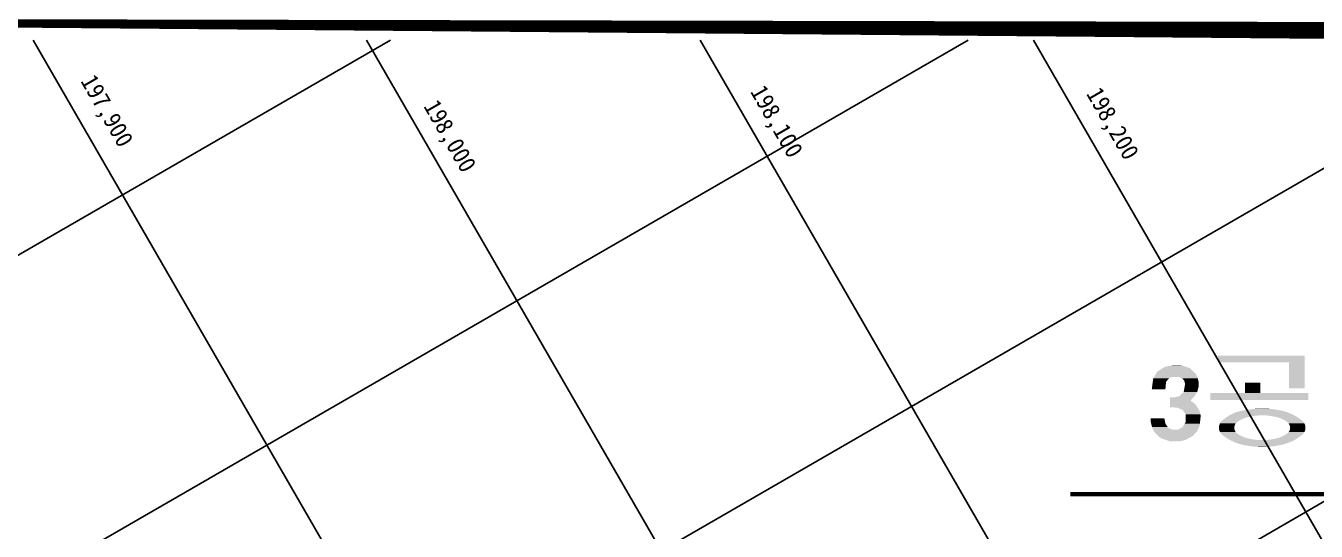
# Model space of a CAD drawing. Header units: feet. Extents: x 229381 to 233586, y 197484 to 200454.
# Drawn here: x 231137.7 to 231584.5, y 199309.7 to 199484.8 of the extents above; entities that cross this region are included whole.
import ezdxf

# ---------------------------------------------------------------- set-up
doc = ezdxf.new("R2010")
doc.units = ezdxf.units.FT
doc.header["$LTSCALE"] = 10
doc.header["$MEASUREMENT"] = 0
for name, color, linetype in [('CA-LEAL', 1, 'CONTINUOUS'), ('CA-LEAT', 3, 'CONTINUOUS'), ('CV-GRID-LINE', 1, 'CONTINUOUS'), ('CV-GRID-TEXT', 4, 'CONTINUOUS'), ('CZ-LIN1', 7, 'CONTINUOUS')]:
    doc.layers.add(name, color=color, linetype=linetype)
doc.styles.add('HS', font='DotumChe.ttf')

msp = doc.modelspace()

# ---------------------------------------------------------------- linework, layer by layer
at = {"layer": 'CA-LEAL', "const_width": 1.5}
msp.add_lwpolyline([(231774.9593306722, 199322.5719166343), (231499.3668848136, 199322.571916634)], dxfattribs=at)
at = {"layer": 'CA-LEAT'}
for points in [[(231531.3406798525, 199366.1878373122), (231529.4919403566, 199365.0113667239), (231540.9037050625, 199366.1878373122), (231542.0801756508, 199365.0113667239)], [(231532.0801756508, 199366.6584255474), (231531.3406798525, 199366.1878373122), (231539.4919403568, 199366.6584255474), (231540.9037050625, 199366.1878373122)], [(231534.5272344744, 199367.1290137827), (231532.0801756508, 199366.6584255474), (231538.0801756508, 199367.1290137828), (231539.4919403568, 199366.6584255474)], [(231535.1389991802, 199367.2466608416), (231538.0801756508, 199367.1290137828), (231535.1389991802, 199367.2466608416), (231534.5272344744, 199367.1290137827)], [(231550.5115481999, 199370.5799941749), (231550.5115481998, 199368.2466608416), (231580.5115481999, 199370.5799941749), (231580.5115481999, 199368.2466608416)], [(231575.1782148665, 199368.2466608416), (231575.1782148665, 199359.2466608416), (231580.5115481999, 199368.2466608416), (231580.5115481998, 199359.2466608416)], [(231527.9739137912, 199361.7172490768), (231527.9435532599, 199361.4819549592), (231532.7468423175, 199361.7172490768), (231532.5507638861, 199361.4819549592)], [(231528.0801756508, 199362.5407784886), (231527.9739137912, 199361.7172490768), (231533.4331168272, 199362.5407784886), (231532.7468423175, 199361.7172490768)], [(231528.1474025415, 199362.6584255474), (231528.0801756508, 199362.5407784886), (231533.5311560429, 199362.6584255474), (231533.4331168272, 199362.5407784886)], [(231528.2818563231, 199362.8937196651), (231528.1474025415, 199362.6584255474), (231533.7272344743, 199362.8937196651), (231533.5311560429, 199362.6584255474)], [(231528.4163101045, 199363.1290137827), (231528.2818563231, 199362.8937196651), (231534.4331168273, 199363.1290137827), (231533.7272344743, 199362.8937196651)], [(231528.4835369953, 199363.2466608415), (231528.4163101045, 199363.1290137827), (231543.3742932979, 199363.2466608415), (231543.4056658468, 199363.1290137827)], [(231529.0885790121, 199364.3054843709), (231528.4835369953, 199363.2466608415), (231542.7860580037, 199364.305484371), (231543.3742932979, 199363.2466608415)], [(231529.4919403566, 199365.0113667239), (231529.0885790121, 199364.3054843709), (231542.0801756508, 199365.0113667239), (231542.7860580037, 199364.305484371)], [(231537.0213521214, 199363.1290137827), (231537.6095874155, 199362.8937196651), (231543.4056658468, 199363.1290137827), (231543.4684109449, 199362.8937196651)], [(231537.6095874155, 199362.8937196651), (231538.1978227097, 199362.6584255474), (231543.4684109449, 199362.8937196651), (231543.5311560429, 199362.6584255474)], [(231538.1978227097, 199362.6584255474), (231538.2860580038, 199362.5407784886), (231543.5311560429, 199362.6584255474), (231543.562528592, 199362.5407784886)], [(231538.2860580038, 199362.5407784886), (231538.9037050626, 199361.7172490769), (231543.562528592, 199362.5407784886), (231543.7821364352, 199361.7172490769)], [(231538.9037050626, 199361.7172490769), (231538.9625285919, 199361.4819549592), (231543.7821364352, 199361.7172490769), (231543.8448815331, 199361.4819549592)], [(231527.7310295407, 199359.8348961357), (231527.6095874155, 199358.8937196651), (231532.4010312658, 199359.8348961357), (231532.3154697685, 199358.8937196651)], [(231527.852471666, 199360.7760726063), (231527.7310295407, 199359.8348961357), (231532.486592763, 199360.7760726062), (231532.4010312658, 199359.8348961357)], [(231527.9435532599, 199361.4819549592), (231527.852471666, 199360.7760726063), (231532.5507638861, 199361.4819549592), (231532.486592763, 199360.7760726062)], [(231538.6684109449, 199357.9525431945), (231537.1389991803, 199356.5407784886), (231543.3018951078, 199357.9525431945), (231542.4331168272, 199356.5407784886)], [(231538.6880187881, 199358.0701902533), (231538.6684109449, 199357.9525431945), (231543.3742932979, 199358.0701902533), (231543.3018951078, 199357.9525431945)], [(231538.82527369, 199358.8937196651), (231538.6880187881, 199358.0701902533), (231543.593901141, 199358.8937196651), (231543.3742932979, 199358.0701902533)], [(231538.9821364352, 199359.8348961357), (231538.82527369, 199358.8937196651), (231543.8448815331, 199359.8348961357), (231543.593901141, 199358.8937196651)], [(231538.9625285919, 199361.4819549592), (231539.1389991802, 199360.7760726062), (231543.8448815331, 199361.4819549592), (231543.8448815331, 199360.7760726063)], [(231539.1389991802, 199360.7760726062), (231538.9821364352, 199359.8348961357), (231543.8448815331, 199360.7760726063), (231543.8448815331, 199359.8348961357)], [(231547.8448815332, 199357.5799941749), (231547.8448815331, 199355.2466608416), (231581.8448815331, 199357.5799941749), (231581.8448815332, 199355.2466608416)], [(231559.8448815331, 199361.2466608416), (231559.8448815332, 199357.5799941749), (231565.1782148666, 199361.2466608416), (231565.1782148665, 199357.5799941749)], [(231533.9625285919, 199356.0701902533), (231533.962528592, 199355.0113667239), (231541.9987276871, 199356.0701902533), (231541.0213521214, 199355.0113667239)], [(231533.962528592, 199355.0113667239), (231533.962528592, 199353.7172490769), (231541.0213521214, 199355.0113667239), (231542.6684109449, 199353.7172490769)], [(231533.962528592, 199353.7172490769), (231533.962528592, 199352.6584255474), (231542.6684109449, 199353.7172490769), (231543.3742932979, 199352.6584255474)], [(231537.1389991803, 199356.5407784886), (231535.3742932979, 199356.0701902533), (231542.4331168272, 199356.5407784886), (231541.9987276871, 199356.0701902533)], [(231527.2566462391, 199348.8937196651), (231527.2566462391, 199347.599602018), (231531.962528592, 199348.8937196651), (231532.2051756508, 199347.599602018)], [(231533.962528592, 199352.6584255474), (231536.4331168273, 199352.5407784886), (231543.3742932979, 199352.6584255474), (231543.4527246704, 199352.5407784886)], [(231536.4331168273, 199352.5407784886), (231538.3154697685, 199351.7172490769), (231543.4527246704, 199352.5407784886), (231544.0017442782, 199351.7172490769)], [(231538.3154697685, 199351.7172490769), (231538.3969177323, 199351.5996020181), (231544.0017442782, 199351.7172490769), (231544.0801756508, 199351.599602018)], [(231538.3969177323, 199351.5996020181), (231539.3742932978, 199350.1878373122), (231544.0801756508, 199351.599602018), (231544.456646239, 199350.1878373122)], [(231539.3742932978, 199350.1878373122), (231539.3742932979, 199349.8348961357), (231544.456646239, 199350.1878373122), (231544.5507638861, 199349.8348961357)], [(231539.3742932979, 199349.8348961357), (231539.3742932979, 199348.8937196651), (231544.5507638861, 199349.8348961357), (231544.456646239, 199348.8937196651)], [(231539.3742932979, 199348.8937196651), (231539.3742932979, 199347.599602018), (231544.456646239, 199348.8937196651), (231544.3272344744, 199347.599602018)], [(231552.4205581735, 199348.4256780454), (231552.2069789523, 199348.2355931591), (231558.5605496456, 199348.4256780455), (231558.2023085959, 199348.2355931591)], [(231552.4453140691, 199348.4477107207), (231552.4205581735, 199348.4256780454), (231558.6065088946, 199348.4477107207), (231558.5605496456, 199348.4256780455)], [(231552.4900472158, 199348.4875230912), (231552.4453140691, 199348.4477107207), (231558.6895558522, 199348.4875230913), (231558.6065088946, 199348.4477107207)], [(231552.6348150622, 199348.6009915502), (231552.4900472158, 199348.4875230912), (231558.9262463626, 199348.6009915503), (231558.6895558522, 199348.4875230913)], [(231552.8392691423, 199348.7612418406), (231552.6348150622, 199348.6009915502), (231559.2987899951, 199348.7612418406), (231558.9262463626, 199348.6009915503)], [(231553.0241645967, 199348.9061621583), (231552.8392691423, 199348.7612418406), (231559.6775603941, 199348.9061621583), (231559.2987899951, 199348.7612418406)], [(231553.0772125064, 199348.9477408978), (231553.0241645967, 199348.9061621583), (231559.801113478, 199348.9477408979), (231559.6775603941, 199348.9061621583)], [(231553.1698058975, 199349.0203152274), (231553.0772125064, 199348.9477408978), (231560.0167713435, 199349.0203152274), (231559.801113478, 199348.9477408979)], [(231553.1919084793, 199349.0355112639), (231553.1698058975, 199349.0203152274), (231560.0619270454, 199349.0355112639), (231560.0167713435, 199349.0203152274)], [(231553.3570848465, 199349.1490738384), (231553.1919084793, 199349.0355112639), (231560.4512501187, 199349.1490738384), (231560.0619270454, 199349.0355112639)], [(231553.4990248009, 199349.2466608415), (231553.3570848465, 199349.1490738384), (231560.8448815331, 199349.2466608416), (231560.4512501187, 199349.1490738384)], [(231553.7397452767, 199349.4121617388), (231553.4990248009, 199349.2466608415), (231561.5660523504, 199349.4121617388), (231560.8448815331, 199349.2466608416)], [(231553.8277562146, 199349.4726712952), (231553.7397452767, 199349.4121617388), (231561.8297229824, 199349.4726712952), (231561.5660523504, 199349.4121617388)], [(231553.8815049175, 199349.5096247721), (231553.8277562146, 199349.4726712952), (231562.0381741567, 199349.5096247721), (231561.8297229824, 199349.4726712952)], [(231554.1141922394, 199349.649048801), (231553.8815049175, 199349.5096247721), (231562.8246523169, 199349.649048801), (231562.0381741567, 199349.5096247721)], [(231554.324978996, 199349.7753502196), (231554.1141922394, 199349.649048801), (231563.8271698263, 199349.7753502195), (231562.8246523169, 199349.649048801)], [(231554.4325511151, 199349.8398064096), (231554.324978996, 199349.7753502196), (231564.6827477484, 199349.8398064096), (231563.8271698263, 199349.7753502195)], [(231554.4516632596, 199349.8512582247), (231554.4325511151, 199349.8398064096), (231564.8347567357, 199349.8512582247), (231564.6827477484, 199349.8398064096)], [(231554.4939267424, 199349.8765821014), (231554.4516632596, 199349.8512582247), (231565.8448815331, 199349.8765821015), (231566.8550063306, 199349.8512582247)], [(231554.6223669728, 199349.9535422651), (231554.4939267424, 199349.8765821014), (231576.7844058995, 199349.9535422651), (231576.9354743258, 199349.8765821015)], [(231555.1560799438, 199350.2296004741), (231554.6223669728, 199349.9535422651), (231576.2425193285, 199350.2296004741), (231576.7844058995, 199349.9535422651)], [(231555.3895009558, 199350.3503353822), (231555.1560799438, 199350.2296004741), (231575.9729143045, 199350.3503353823), (231576.2425193285, 199350.2296004741)], [(231555.9122397609, 199350.5805645944), (231555.3895009558, 199350.3503353822), (231575.4588048956, 199350.5805645944), (231575.9729143045, 199350.3503353823)], [(231556.1799132362, 199350.6984556955), (231555.9122397609, 199350.5805645944), (231575.1556741791, 199350.6984556955), (231575.4588048956, 199350.5805645944)], [(231556.7057288028, 199350.8918169905), (231556.1799132362, 199350.6984556955), (231574.6584886632, 199350.8918169906), (231575.1556741791, 199350.6984556955)], [(231556.9905193439, 199350.9965447152), (231556.7057288028, 199350.8918169905), (231574.343287727, 199350.9965447152), (231574.6584886632, 199350.8918169906)], [(231557.5470862453, 199351.1625756565), (231556.9905193439, 199350.9965447152), (231573.8435813858, 199351.1625756565), (231574.343287727, 199350.9965447152)], [(231557.8181560052, 199351.243439192), (231557.5470862453, 199351.1625756565), (231573.5521394247, 199351.243439192), (231573.8435813858, 199351.1625756565)], [(231558.4607656787, 199351.3921603246), (231557.8181560052, 199351.243439192), (231573.0161304771, 199351.3921603246), (231573.5521394247, 199351.243439192)], [(231558.6595934868, 199351.4381756556), (231558.4607656787, 199351.3921603246), (231572.8108588286, 199351.4381756556), (231573.0161304771, 199351.3921603246)], [(231559.5115481999, 199351.5799941749), (231558.6595934868, 199351.4381756556), (231572.1782148665, 199351.5799941749), (231572.8108588286, 199351.4381756556)], [(231560.7655171168, 199351.812861308), (231559.5115481999, 199351.5799941749), (231570.9242459495, 199351.812861308), (231572.1782148665, 199351.5799941749)], [(231562.0279413207, 199351.9943834161), (231560.7655171168, 199351.812861308), (231569.6618217455, 199351.9943834161), (231570.9242459495, 199351.812861308)], [(231563.2967193364, 199352.1242583311), (231562.0279413207, 199351.9943834161), (231568.3930437301, 199352.1242583311), (231569.6618217455, 199351.9943834161)], [(231564.5697391115, 199352.2022698587), (231563.2967193364, 199352.1242583311), (231567.1200239549, 199352.2022698587), (231568.3930437301, 199352.1242583311)], [(231565.8448815331, 199352.2282881382), (231567.1200239549, 199352.2022698587), (231565.8448815331, 199352.2282881382), (231564.5697391115, 199352.2022698587)], [(231565.8448815331, 199349.8765821015), (231564.8347567357, 199349.8512582247), (231576.9354743258, 199349.8765821015), (231576.9851836564, 199349.8512582247)], [(231566.8550063306, 199349.8512582247), (231567.007015318, 199349.8398064096), (231576.9851836564, 199349.8512582247), (231577.0076629184, 199349.8398064096)], [(231567.007015318, 199349.8398064096), (231567.8625932399, 199349.7753502195), (231577.0076629184, 199349.8398064096), (231577.1198993812, 199349.7753502195)], [(231567.8625932399, 199349.7753502195), (231568.8651107495, 199349.649048801), (231577.1198993812, 199349.7753502195), (231577.3398258844, 199349.649048801)], [(231568.8651107495, 199349.649048801), (231569.6515889096, 199349.5096247721), (231577.3398258844, 199349.649048801), (231577.582602565, 199349.5096247721)], [(231569.6515889096, 199349.5096247721), (231569.8600400839, 199349.4726712952), (231577.582602565, 199349.5096247721), (231577.6469490234, 199349.4726712952)], [(231569.8600400839, 199349.4726712952), (231570.1237107159, 199349.4121617389), (231577.6469490234, 199349.4726712952), (231577.7523132803, 199349.4121617389)], [(231570.1237107159, 199349.4121617389), (231570.8448815332, 199349.2466608416), (231577.7523132803, 199349.4121617389), (231578.0097070271, 199349.2466608416)], [(231570.8448815332, 199349.2466608416), (231571.2385129477, 199349.1490738384), (231578.0097070271, 199349.2466608416), (231578.1614783153, 199349.1490738385)], [(231571.2385129477, 199349.1490738384), (231571.627836021, 199349.0355112639), (231578.1614783153, 199349.1490738385), (231578.3380954638, 199349.0355112639)], [(231571.627836021, 199349.0355112639), (231571.6729917228, 199349.0203152274), (231578.3380954638, 199349.0355112639), (231578.3617289596, 199349.0203152274)], [(231571.6729917228, 199349.0203152274), (231571.8886495884, 199348.9477408978), (231578.3617289596, 199349.0203152274), (231578.4745995175, 199348.9477408978)], [(231571.8886495884, 199348.9477408978), (231572.0122026722, 199348.9061621584), (231578.4745995175, 199348.9477408978), (231578.5326488658, 199348.9061621583)], [(231572.0122026722, 199348.9061621584), (231572.3909730713, 199348.7612418406), (231578.5326488658, 199348.9061621583), (231578.7349765481, 199348.7612418406)], [(231572.3909730713, 199348.7612418406), (231572.7635167038, 199348.6009915503), (231578.7349765481, 199348.7612418406), (231578.9587068735, 199348.6009915503)], [(231572.7635167038, 199348.6009915503), (231573.0002072142, 199348.4875230913), (231578.9587068735, 199348.6009915503), (231579.1171236551, 199348.4875230913)], [(231573.0002072142, 199348.4875230913), (231573.0832541717, 199348.4477107207), (231579.1171236551, 199348.4875230913), (231579.1727069218, 199348.4477107207)], [(231573.0832541717, 199348.4477107207), (231573.1292134206, 199348.4256780454), (231579.1727069218, 199348.4477107207), (231579.2004207506, 199348.4256780455)], [(231573.1292134206, 199348.4256780454), (231573.4874544704, 199348.2355931591), (231579.2004207506, 199348.4256780455), (231579.4395192695, 199348.2355931592)], [(231527.2566462391, 199347.599602018), (231527.3950545436, 199347.0113667239), (231532.2051756508, 199347.599602018), (231532.3154697685, 199347.0113667239)], [(231527.3950545436, 199347.0113667239), (231527.5611445089, 199346.305484371), (231532.3154697685, 199347.0113667239), (231532.8041575512, 199346.3054843709)], [(231527.5611445089, 199346.305484371), (231527.6718711526, 199345.8348961357), (231532.8041575512, 199346.3054843709), (231533.1299494064, 199345.8348961357)], [(231527.6718711526, 199345.8348961357), (231527.7272344744, 199345.599602018), (231533.1299494064, 199345.8348961357), (231533.292845334, 199345.599602018)], [(231527.7272344744, 199345.599602018), (231527.7860580037, 199345.4819549592), (231533.292845334, 199345.599602018), (231533.3742932978, 199345.4819549592)], [(231527.7860580037, 199345.4819549592), (231528.0801756508, 199344.8937196651), (231533.3742932978, 199345.4819549592), (231534.7860580038, 199344.8937196651)], [(231528.0801756508, 199344.8937196651), (231528.3742932979, 199344.3054843709), (231543.533462848, 199344.8937196651), (231543.2566462391, 199344.305484371)], [(231528.3742932979, 199344.3054843709), (231528.4331168272, 199344.1878373122), (231543.2566462391, 199344.305484371), (231543.148048954, 199344.1878373122)], [(231528.4331168272, 199344.1878373122), (231529.7440411971, 199342.7760726063), (231543.148048954, 199344.1878373122), (231541.8448815332, 199342.7760726063)], [(231537.6978227096, 199345.4819549592), (231536.668410945, 199344.8937196651), (231543.8102794571, 199345.4819549592), (231543.533462848, 199344.8937196651)], [(231537.9037050626, 199345.599602018), (231537.6978227096, 199345.4819549592), (231543.8656427789, 199345.599602018), (231543.8102794571, 199345.4819549592)], [(231538.3154697685, 199345.8348961357), (231537.9037050626, 199345.599602018), (231543.9763694225, 199345.8348961357), (231543.8656427789, 199345.599602018)], [(231538.5978227096, 199346.305484371), (231538.3154697685, 199345.8348961357), (231544.1978227097, 199346.305484371), (231543.9763694225, 199345.8348961357)], [(231539.0213521214, 199347.0113667239), (231538.5978227096, 199346.305484371), (231544.2684109449, 199347.0113667239), (231544.1978227097, 199346.305484371)], [(231539.3742932979, 199347.599602018), (231539.0213521214, 199347.0113667239), (231544.3272344744, 199347.599602018), (231544.2684109449, 199347.0113667239)], [(231550.8898293239, 199346.0400738203), (231550.8527555488, 199345.5799941749), (231556.2285817894, 199346.0400738203), (231556.1860888823, 199345.5799941749)], [(231550.8527555488, 199345.5799941749), (231550.889829324, 199345.1199145294), (231556.1860888823, 199345.5799941749), (231556.2285817894, 199345.1199145295)], [(231550.8945594643, 199346.0987741092), (231550.8898293239, 199346.0400738203), (231556.2452261456, 199346.0987741092), (231556.2285817894, 199346.0400738203)], [(231550.889829324, 199345.1199145294), (231550.8945594642, 199345.0612142406), (231556.2285817894, 199345.1199145295), (231556.2452261455, 199345.0612142406)], [(231550.9894745113, 199346.4845876858), (231550.8945594643, 199346.0987741092), (231556.3546228572, 199346.4845876858), (231556.2452261456, 199346.0987741092)], [(231550.8945594642, 199345.0612142406), (231550.9894745114, 199344.675400664), (231556.2452261455, 199345.0612142406), (231556.3546228572, 199344.6754006641)], [(231551.0188924286, 199346.6041665325), (231550.9894745113, 199346.4845876858), (231556.4139414977, 199346.6041665325), (231556.3546228572, 199346.4845876858)], [(231550.9894745114, 199344.675400664), (231551.0188924285, 199344.5558218173), (231556.3546228572, 199344.6754006641), (231556.4139414977, 199344.5558218173)], [(231551.1440406569, 199346.8984966249), (231551.0188924286, 199346.6041665325), (231556.559947764, 199346.8984966249), (231556.4139414977, 199346.6041665325)], [(231551.0188924285, 199344.5558218173), (231551.1440406569, 199344.2614917249), (231556.4139414977, 199344.5558218173), (231556.559947764, 199344.2614917249)], [(231551.2225459351, 199347.0831294089), (231551.1440406569, 199346.8984966249), (231556.6987657161, 199347.0831294088), (231556.559947764, 199346.8984966249)], [(231551.1440406569, 199344.2614917249), (231551.2225459351, 199344.076858941), (231556.559947764, 199344.2614917249), (231556.6987657161, 199344.076858941)], [(231551.3390582457, 199347.2677969419), (231551.2225459351, 199347.0831294089), (231556.8376097946, 199347.2677969419), (231556.6987657161, 199347.0831294088)], [(231551.2225459351, 199344.076858941), (231551.3390582457, 199343.8921914079), (231556.6987657161, 199344.076858941), (231556.8376097946, 199343.8921914079)], [(231551.5002645499, 199347.5233027366), (231551.3390582457, 199347.2677969419), (231557.1163648903, 199347.5233027366), (231556.8376097946, 199347.2677969419)], [(231551.3390582457, 199343.8921914079), (231551.5002645499, 199343.6366856132), (231556.8376097946, 199343.8921914079), (231557.1163648904, 199343.6366856131)], [(231551.5503558105, 199347.5799941749), (231551.5002645499, 199347.5233027366), (231557.1782148666, 199347.5799941749), (231557.1163648903, 199347.5233027366)], [(231551.7557034005, 199347.812398992), (231551.5503558105, 199347.5799941749), (231557.5105654565, 199347.812398992), (231557.1782148666, 199347.5799941749)], [(231551.8448815331, 199347.9133275082), (231551.7557034005, 199347.812398992), (231557.6682232062, 199347.9133275082), (231557.5105654565, 199347.812398992)], [(231551.9771581505, 199348.0310533132), (231551.8448815331, 199347.9133275082), (231557.852119554, 199348.0310533133), (231557.6682232062, 199347.9133275082)], [(231552.2069789523, 199348.2355931591), (231551.9771581505, 199348.0310533132), (231558.2023085959, 199348.2355931591), (231557.852119554, 199348.0310533133)], [(231573.4874544704, 199348.2355931591), (231573.8376435124, 199348.0310533133), (231579.4395192695, 199348.2355931592), (231579.6967999777, 199348.0310533133)], [(231573.8376435124, 199348.0310533133), (231574.0215398601, 199347.9133275083), (231579.6967999777, 199348.0310533133), (231579.8448815331, 199347.9133275083)], [(231574.0215398601, 199347.9133275083), (231574.1791976098, 199347.812398992), (231579.8448815331, 199347.9133275083), (231579.9340596657, 199347.812398992)], [(231574.1791976098, 199347.812398992), (231574.5115481999, 199347.5799941749), (231579.9340596657, 199347.812398992), (231580.1394072559, 199347.5799941749)], [(231574.5115481999, 199347.5799941749), (231574.573398176, 199347.5233027367), (231580.1394072559, 199347.5799941749), (231580.1894985163, 199347.5233027367)], [(231574.573398176, 199347.5233027367), (231574.8521532717, 199347.2677969419), (231580.1894985163, 199347.5233027367), (231580.3507048207, 199347.2677969419)], [(231574.8521532717, 199343.892191408), (231574.573398176, 199343.6366856132), (231580.3507048207, 199343.892191408), (231580.1894985163, 199343.6366856132)], [(231574.8521532717, 199347.2677969419), (231574.9909973503, 199347.0831294088), (231580.3507048207, 199347.2677969419), (231580.4672171312, 199347.0831294089)], [(231574.9909973503, 199344.076858941), (231574.8521532717, 199343.892191408), (231580.4672171313, 199344.076858941), (231580.3507048207, 199343.892191408)], [(231574.9909973503, 199347.0831294088), (231575.1298153023, 199346.898496625), (231580.4672171312, 199347.0831294089), (231580.5457224095, 199346.8984966249)], [(231575.1298153023, 199344.2614917249), (231574.9909973503, 199344.076858941), (231580.5457224095, 199344.2614917249), (231580.4672171313, 199344.076858941)], [(231575.1298153023, 199346.898496625), (231575.2758215686, 199346.6041665326), (231580.5457224095, 199346.8984966249), (231580.6708706378, 199346.6041665326)], [(231575.2758215686, 199344.5558218173), (231575.1298153023, 199344.2614917249), (231580.6708706377, 199344.5558218173), (231580.5457224095, 199344.2614917249)], [(231575.2758215686, 199346.6041665326), (231575.3351402091, 199346.4845876858), (231580.6708706378, 199346.6041665326), (231580.700288555, 199346.4845876858)], [(231575.3351402091, 199344.675400664), (231575.2758215686, 199344.5558218173), (231580.700288555, 199344.6754006641), (231580.6708706377, 199344.5558218173)], [(231575.3351402091, 199346.4845876858), (231575.4445369207, 199346.0987741092), (231580.700288555, 199346.4845876858), (231580.7952036021, 199346.0987741092)], [(231575.4445369208, 199345.0612142406), (231575.3351402091, 199344.675400664), (231580.795203602, 199345.0612142407), (231580.700288555, 199344.6754006641)], [(231575.4445369207, 199346.0987741092), (231575.4611812769, 199346.0400738203), (231580.7952036021, 199346.0987741092), (231580.7999337423, 199346.0400738204)], [(231575.4611812769, 199345.1199145294), (231575.4445369208, 199345.0612142406), (231580.7999337424, 199345.1199145295), (231580.795203602, 199345.0612142407)], [(231575.4611812769, 199346.0400738203), (231575.5036741841, 199345.5799941749), (231580.7999337423, 199346.0400738204), (231580.8370075175, 199345.5799941749)], [(231575.5036741841, 199345.5799941749), (231575.4611812769, 199345.1199145294), (231580.8370075175, 199345.5799941749), (231580.7999337424, 199345.1199145295)], [(231529.7440411971, 199342.7760726063), (231529.9625285919, 199342.5407784886), (231541.8448815332, 199342.7760726063), (231541.4331168273, 199342.5407784886)], [(231529.9625285919, 199342.5407784886), (231531.0213521214, 199341.8348961357), (231541.4331168273, 199342.5407784886), (231540.1978227096, 199341.8348961357)], [(231531.0213521214, 199341.8348961357), (231532.4919403566, 199341.3643079004), (231540.1978227096, 199341.8348961357), (231539.3742932978, 199341.3643079004)], [(231532.4919403566, 199341.3643079004), (231533.962528592, 199340.8937196651), (231539.3742932978, 199341.3643079004), (231537.3742932978, 199340.8937196651)], [(231551.5002645499, 199343.6366856132), (231551.5503558104, 199343.5799941749), (231557.1163648904, 199343.6366856131), (231557.1782148666, 199343.5799941749)], [(231551.5503558104, 199343.5799941749), (231551.7557034005, 199343.3475893578), (231557.1782148666, 199343.5799941749), (231557.5105654565, 199343.3475893578)], [(231551.7557034005, 199343.3475893578), (231551.8448815331, 199343.2466608416), (231557.5105654565, 199343.3475893578), (231557.6682232062, 199343.2466608416)], [(231551.8448815331, 199343.2466608416), (231551.9929630885, 199343.1289350365), (231557.6682232062, 199343.2466608416), (231557.852119554, 199343.1289350365)], [(231551.9929630885, 199343.1289350365), (231552.2502437968, 199342.9243951907), (231557.852119554, 199343.1289350365), (231558.2023085959, 199342.9243951907)], [(231552.2502437968, 199342.9243951907), (231552.4893423156, 199342.7343103044), (231558.2023085959, 199342.9243951907), (231558.5605496456, 199342.7343103044)], [(231552.4893423156, 199342.7343103044), (231552.5170561446, 199342.7122776291), (231558.5605496456, 199342.7343103044), (231558.6065088946, 199342.7122776291)], [(231552.5170561446, 199342.7122776291), (231552.7310561929, 199342.5589967996), (231558.6065088946, 199342.7122776291), (231558.9262463626, 199342.5589967996)], [(231552.7310561929, 199342.5589967996), (231552.9547865182, 199342.3987465092), (231558.9262463626, 199342.5589967996), (231559.2987899951, 199342.3987465093)], [(231552.9547865182, 199342.3987465092), (231553.1571142005, 199342.2538261915), (231559.2987899951, 199342.3987465093), (231559.6775603942, 199342.2538261915)], [(231553.1571142005, 199342.2538261915), (231553.2151635488, 199342.2122474519), (231559.6775603942, 199342.2538261915), (231559.801113478, 199342.212247452)], [(231553.2151635488, 199342.2122474519), (231553.3516676025, 199342.1244770859), (231559.801113478, 199342.212247452), (231560.0619270454, 199342.1244770859)], [(231553.3516676025, 199342.1244770859), (231553.5282847509, 199342.0109145114), (231560.0619270454, 199342.1244770859), (231560.4512501186, 199342.0109145114)], [(231553.5282847509, 199342.0109145114), (231553.6800560392, 199341.9133275083), (231560.4512501186, 199342.0109145114), (231560.8448815331, 199341.9133275083)], [(231553.6800560392, 199341.9133275083), (231553.9374497859, 199341.747826611), (231560.8448815331, 199341.9133275083), (231561.5660523504, 199341.747826611)], [(231553.9374497859, 199341.747826611), (231554.042814043, 199341.6873170547), (231561.5660523504, 199341.747826611), (231561.8297229824, 199341.6873170547)], [(231554.042814043, 199341.6873170547), (231554.3499371819, 199341.5109395488), (231561.8297229824, 199341.6873170547), (231562.8246523168, 199341.5109395488)], [(231554.3499371819, 199341.5109395488), (231554.5698636851, 199341.3846381303), (231562.8246523168, 199341.5109395488), (231563.8271698263, 199341.3846381303)], [(231554.5698636851, 199341.3846381303), (231554.6821001479, 199341.3201819402), (231563.8271698263, 199341.3846381303), (231564.682747748, 199341.3201819403)], [(231554.6821001479, 199341.3201819402), (231554.7045794101, 199341.3087301251), (231564.682747748, 199341.3201819403), (231564.8347567357, 199341.3087301251)], [(231554.7045794101, 199341.3087301251), (231554.7542887405, 199341.2834062484), (231564.8347567357, 199341.3087301251), (231565.8448815332, 199341.2834062484)], [(231554.7542887405, 199341.2834062484), (231555.4472437379, 199340.9303878757), (231576.9354743259, 199341.2834062484), (231576.2425193284, 199340.9303878757)], [(231555.4472437379, 199340.9303878757), (231556.2309581707, 199340.5794237554), (231576.2425193284, 199340.9303878757), (231575.4588048956, 199340.5794237554)], [(231556.2309581707, 199340.5794237554), (231557.0312744032, 199340.2681713593), (231575.4588048956, 199340.5794237554), (231574.6584886632, 199340.2681713593)], [(231557.0312744032, 199340.2681713593), (231557.8461816806, 199339.9974126933), (231574.6584886632, 199340.2681713593), (231573.8435813857, 199339.9974126933)], [(231557.8461816806, 199339.9974126933), (231558.6736325891, 199339.7678280252), (231573.8435813857, 199339.9974126933), (231573.0161304771, 199339.7678280252)], [(231558.6736325891, 199339.7678280252), (231559.5115481999, 199339.5799941749), (231573.0161304771, 199339.7678280252), (231572.1782148665, 199339.5799941749)], [(231559.5115481999, 199339.5799941749), (231560.7655171168, 199339.3471270418), (231572.1782148665, 199339.5799941749), (231570.9242459495, 199339.3471270418)], [(231566.8550063306, 199341.3087301251), (231565.8448815332, 199341.2834062484), (231576.9851836563, 199341.3087301251), (231576.9354743259, 199341.2834062484)], [(231567.0070153184, 199341.3201819403), (231566.8550063306, 199341.3087301251), (231577.0076629184, 199341.3201819403), (231576.9851836563, 199341.3087301251)], [(231567.8625932399, 199341.3846381303), (231567.0070153184, 199341.3201819403), (231577.1198993813, 199341.3846381303), (231577.0076629184, 199341.3201819403)], [(231568.8651107494, 199341.5109395488), (231567.8625932399, 199341.3846381303), (231577.3398258844, 199341.5109395488), (231577.1198993813, 199341.3846381303)], [(231569.860040084, 199341.6873170547), (231568.8651107494, 199341.5109395488), (231577.6469490233, 199341.6873170547), (231577.3398258844, 199341.5109395488)], [(231570.123710716, 199341.747826611), (231569.860040084, 199341.6873170547), (231577.7523132804, 199341.747826611), (231577.6469490233, 199341.6873170547)], [(231570.8448815331, 199341.9133275083), (231570.123710716, 199341.747826611), (231578.0097070271, 199341.9133275083), (231577.7523132804, 199341.747826611)], [(231571.2385129476, 199342.0109145115), (231570.8448815331, 199341.9133275083), (231578.1614783153, 199342.0109145115), (231578.0097070271, 199341.9133275083)], [(231571.627836021, 199342.1244770859), (231571.2385129476, 199342.0109145115), (231578.3380954638, 199342.1244770859), (231578.1614783153, 199342.0109145115)], [(231571.8886495883, 199342.212247452), (231571.627836021, 199342.1244770859), (231578.4745995175, 199342.212247452), (231578.3380954638, 199342.1244770859)], [(231572.0122026721, 199342.2538261915), (231571.8886495883, 199342.212247452), (231578.5326488658, 199342.2538261915), (231578.4745995175, 199342.212247452)], [(231572.3909730713, 199342.3987465093), (231572.0122026721, 199342.2538261915), (231578.7349765481, 199342.3987465093), (231578.5326488658, 199342.2538261915)], [(231572.7635167038, 199342.5589967996), (231572.3909730713, 199342.3987465093), (231578.9587068735, 199342.5589967996), (231578.7349765481, 199342.3987465093)], [(231573.0832541717, 199342.7122776291), (231572.7635167038, 199342.5589967996), (231579.1727069218, 199342.7122776292), (231578.9587068735, 199342.5589967996)], [(231573.1292134207, 199342.7343103044), (231573.0832541717, 199342.7122776291), (231579.2004207507, 199342.7343103044), (231579.1727069218, 199342.7122776292)], [(231573.4874544703, 199342.9243951907), (231573.1292134207, 199342.7343103044), (231579.4395192696, 199342.9243951907), (231579.2004207507, 199342.7343103044)], [(231573.8376435124, 199343.1289350366), (231573.4874544703, 199342.9243951907), (231579.6967999778, 199343.1289350366), (231579.4395192696, 199342.9243951907)], [(231574.0215398601, 199343.2466608416), (231573.8376435124, 199343.1289350366), (231579.8448815331, 199343.2466608416), (231579.6967999778, 199343.1289350366)], [(231574.1791976098, 199343.3475893578), (231574.0215398601, 199343.2466608416), (231579.9340596657, 199343.3475893579), (231579.8448815331, 199343.2466608416)], [(231574.5115481999, 199343.5799941749), (231574.1791976098, 199343.3475893578), (231580.1394072559, 199343.5799941749), (231579.9340596657, 199343.3475893579)], [(231574.573398176, 199343.6366856132), (231574.5115481999, 199343.5799941749), (231580.1894985163, 199343.6366856132), (231580.1394072559, 199343.5799941749)], [(231560.7655171168, 199339.3471270418), (231562.0279413207, 199339.1656049338), (231570.9242459495, 199339.3471270418), (231569.6618217455, 199339.1656049338)], [(231562.0279413207, 199339.1656049338), (231563.2967193364, 199339.0357300188), (231569.6618217455, 199339.1656049338), (231568.3930437301, 199339.0357300188)], [(231563.2967193364, 199339.0357300188), (231564.5697391115, 199338.9577184912), (231568.3930437301, 199339.0357300188), (231567.1200239549, 199338.9577184911)], [(231564.5697391115, 199338.9577184912), (231565.8448815331, 199338.9317002117), (231567.1200239549, 199338.9577184911), (231565.8448815331, 199338.9317002117)]]:
    msp.add_solid(points, dxfattribs=at)
at = {"layer": 'CV-GRID-LINE'}
for p, q in [((230681.1651818354, 198912.3542918137), (231663.9946339567, 199479.791140565)), ((230681.1651818355, 198796.8842379758), (231863.9946339568, 199479.7911405652)), ((230681.1651818352, 199027.8243456516), (231463.9946339569, 199479.7911405647)), ((230681.1651818351, 199143.2943994897), (231263.9946339566, 199479.7911405645)), ((231140.2342032531, 199479.7911405644), (231600.0418243893, 198683.3809790511)), ((231255.7042570911, 199479.7911405645), (231715.5118782273, 198683.3809790512)), ((231371.174310929, 199479.7911405647), (231830.9819320653, 198683.3809790513)), ((231486.6443647668, 199479.7911405648), (231930.9819320653, 198710.1758982945))]:
    msp.add_line(p, q, dxfattribs=at)
at = {"layer": 'CZ-LIN1'}
msp.add_lwpolyline([(232230.1878091142, 199479.7911405656, 10, 10, 0), (230681.1651818347, 199479.7911405639, 10, 10, 0), (230681.1651818362, 198136.9708175362, 10, 10, 0), (231439.3480239278, 198136.970817537, 10, 10, 0), (231439.3480239274, 198493.010723144, 10, 10, 0), (231439.3480239272, 198683.3809790509, 10, 10, 0), (232230.187809115, 198683.3809790517, 0, 0, 0)], format="xyseb", dxfattribs=at)

# ---------------------------------------------------------------- texts
at = {"layer": 'CV-GRID-TEXT', "style": 'HS'}
for s, p in [('197,900', (231156.5085601181, 199465.6685563713)), ('198,100', (231388.4282053416, 199461.9998794766)), ('198,200', (231504.7737413892, 199461.2722353979)), ('198,000', (231275.2818582031, 199456.9285078294))]:
    msp.add_text(s, height=6, rotation=300.0000000000624, dxfattribs=at).set_placement(p)

doc.saveas('drawing.dxf')
